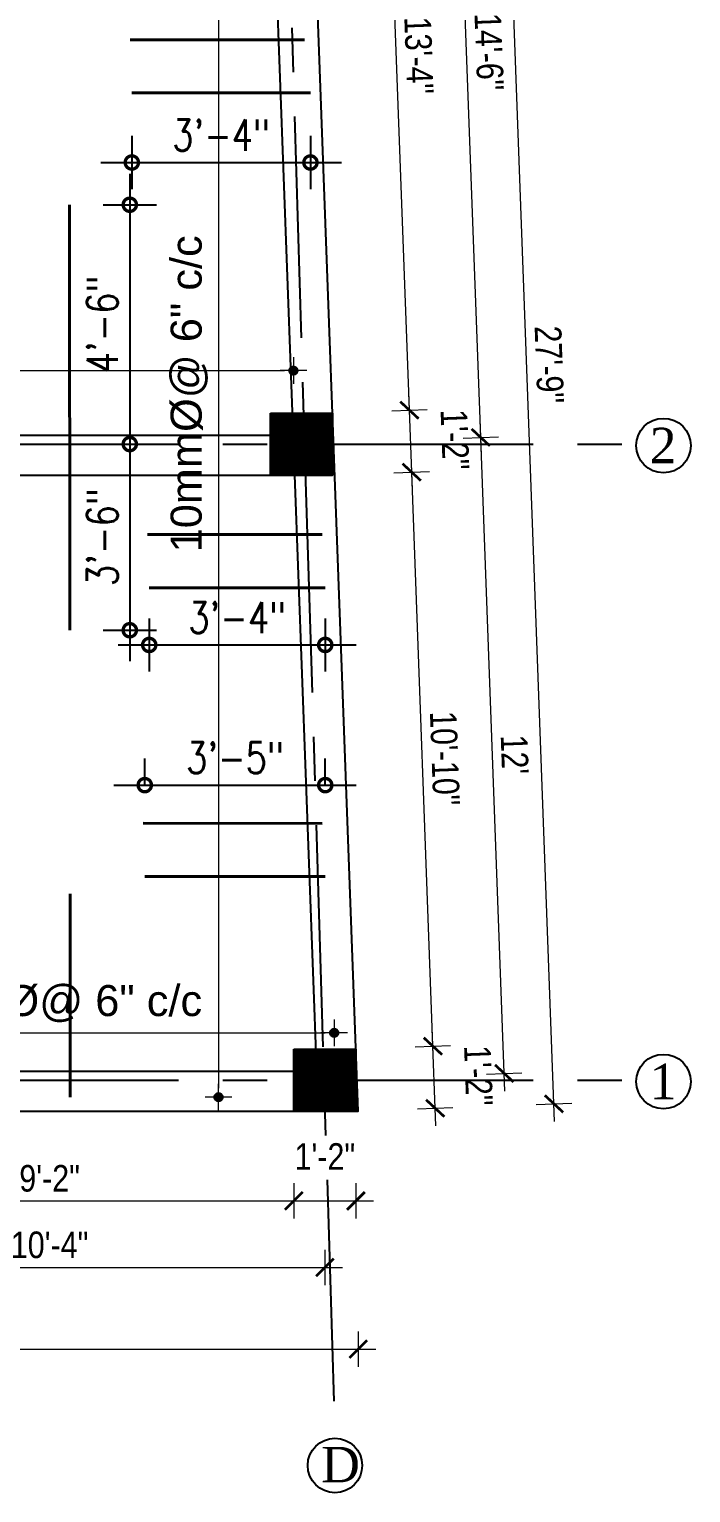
# Model space of a CAD drawing. Header units: inches. Extents: x -9998782 to 66725, y -6520505 to 8308.
# Drawn here: x -4999622.6 to -4999473.3, y -3258410.8 to -3258080.6 of the extents above; entities that cross this region are included whole.
import ezdxf

# ---------------------------------------------------------------- set-up
doc = ezdxf.new("R2010")
doc.units = ezdxf.units.IN
doc.header["$LTSCALE"] = 2
doc.header["$MEASUREMENT"] = 0
doc.header["$PDMODE"] = 34
doc.linetypes.add('ACAD_ISO02W100', pattern=[15, 12, -3])
doc.linetypes.add('CENTER', pattern=[2, 1.25, -0.25, 0.25, -0.25])
doc.layers.get('0').update_dxf_attribs({"linetype": 'CONTINUOUS'})
doc.layers.get('DEFPOINTS').update_dxf_attribs({"color": 141, "linetype": 'CONTINUOUS'})
for name, color, linetype, lineweight in [('1', 7, 'CONTINUOUS', 13), ('DIM 1-100', 4, 'CONTINUOUS', 13), ('DIM_LINE', 173, 'CONTINUOUS', 20), ('HATCH', 60, 'ACAD_ISO02W100', 13), ('ST-REINFOR', 201, 'CONTINUOUS', 40), ('TEXT', 181, 'CONTINUOUS', 25), ('Toilet', 7, 'CONTINUOUS', 25)]:
    doc.layers.add(name, color=color, linetype=linetype, lineweight=lineweight)
doc.layers.add('A-Hatch', color=7, linetype='CONTINUOUS')
doc.layers.add('column', color=4, linetype='CONTINUOUS')
doc.styles.add('ordinary', font='times.ttf')
doc.styles.add('ramon', font='arial.ttf')
doc.styles.add('ROMANS', font='Romans.shx', dxfattribs={"width": 0.8})
doc.styles.get("Standard").update_dxf_attribs({"font": 'ARIALN.TTF'})
doc.dimstyles.new('1 by 96', dxfattribs={"dimtxt": 6, "dimasz": 4, "dimexe": 4, "dimexo": 4, "dimgap": 2, "dimtad": 1, "dimdec": 0, "dimzin": 0, "dimdsep": 46, "dimlunit": 4, "dimtxsty": 'Standard', "dimblk": 'ARCHTICK', "dimcen": 0, "dimdle": 4, "dimadec": 0, "dimazin": 0, "dimtfac": 1, "dimtdec": 0, "dimtix": 1, "dimtofl": 0, "dimtmove": 1, "dimatfit": 3, "dimldrblk": 'ARCHTICK', "dimfxl": 4, "dimfxlon": 1, "dimtolj": 1, "dimtzin": 0, "dimlwd": -1, "dimlwe": -1, "dimarcsym": 0})
doc.dimstyles.new('8 SCALE', dxfattribs={"dimscale": 0, "dimtxt": 7, "dimasz": 6, "dimexe": 6, "dimexo": 2, "dimgap": 2, "dimtad": 1, "dimdec": 0, "dimzin": 0, "dimdsep": 46, "dimlunit": 4, "dimtxsty": 'ROMANS', "dimblk": 'DOTSMALL', "dimcen": 0, "dimdle": 7, "dimclrd": 8, "dimclre": 8, "dimclrt": 3, "dimadec": 0, "dimazin": 0, "dimtfac": 1, "dimtdec": 0, "dimtofl": 0, "dimtmove": 2, "dimatfit": 3, "dimfxl": 6, "dimfxlon": 1, "dimtolj": 1, "dimtzin": 0, "dimarcsym": 0})
doc.dimstyles.new('S8', dxfattribs={"dimtxt": 7, "dimasz": 2, "dimexe": 6, "dimexo": 18, "dimgap": 1.9375, "dimtad": 1, "dimdec": 1, "dimzin": 3, "dimdsep": 46, "dimlunit": 4, "dimtxsty": 'ramon', "dimblk": 'dot 2', "dimcen": 0.09375, "dimse1": 1, "dimse2": 1, "dimclrd": 1, "dimclre": 1, "dimclrt": 256, "dimadec": 0, "dimazin": 0, "dimtfac": 0.75, "dimtdec": 1, "dimtix": 1, "dimtmove": 1, "dimatfit": 3, "dimldrblk": 'DOT', "dimfxl": 1, "dimtolj": 1, "dimtzin": 0, "dimlwd": 9, "dimlwe": 9, "dimarcsym": 0})

# ---------------------------------------------------------------- blocks, each defined once
blk = doc.blocks.new('_ArchTick')
at = {"color": 0, "linetype": 'ByBlock', "const_width": 0.15}
blk.add_lwpolyline([(-0.5, -0.5), (0.5, 0.5)], dxfattribs=at)
blk = doc.blocks.new('*D637')
at = {"layer": 'DEFPOINTS', "color": 0, "ltscale": 0.5}
for p in [(-4999673.09, -3258324.73), (-4999562.87, -3258324.73), (-4999562.87, -3258344.99)]:
    blk.add_point(p, dxfattribs=at)
at = {"layer": 'DIM 1-100', "color": 0, "ltscale": 0.5}
for p, q in [((-4999673.09, -3258340.99), (-4999673.09, -3258348.99)), ((-4999562.87, -3258340.99), (-4999562.87, -3258348.99)), ((-4999677.09, -3258344.99), (-4999558.87, -3258344.99))]:
    blk.add_line(p, q, dxfattribs=at)
at = {"layer": 'DIM 1-100', "color": 0, "ltscale": 0.5, "xscale": 4, "yscale": 4, "zscale": 4, "rotation": 180}
blk.add_blockref('_ArchTick', (-4999673.09, -3258344.99), dxfattribs=at)
at = {"layer": 'DIM 1-100', "color": 0, "ltscale": 0.5, "xscale": 4, "yscale": 4, "zscale": 4}
blk.add_blockref('_ArchTick', (-4999562.87, -3258344.99), dxfattribs=at)
at = {"layer": 'DIM 1-100', "color": 0, "ltscale": 0.5, "insert": (-4999617.98, -3258339.93), "char_height": 6, "attachment_point": 5}
blk.add_mtext('\\A1;9\'-2"', dxfattribs=at)
blk = doc.blocks.new('*D638')
at = {"layer": 'DEFPOINTS', "color": 0, "ltscale": 0.5}
for p in [(-4999562.87, -3258324.73), (-4999548.87, -3258324.73), (-4999548.87, -3258344.99)]:
    blk.add_point(p, dxfattribs=at)
at = {"layer": 'DIM 1-100', "color": 0, "ltscale": 0.5}
for p, q in [((-4999562.87, -3258340.99), (-4999562.87, -3258348.99)), ((-4999548.87, -3258340.99), (-4999548.87, -3258348.99)), ((-4999566.87, -3258344.99), (-4999544.87, -3258344.99))]:
    blk.add_line(p, q, dxfattribs=at)
at = {"layer": 'DIM 1-100', "color": 0, "ltscale": 0.5, "xscale": 4, "yscale": 4, "zscale": 4, "rotation": 180}
blk.add_blockref('_ArchTick', (-4999562.87, -3258344.99), dxfattribs=at)
at = {"layer": 'DIM 1-100', "color": 0, "ltscale": 0.5, "xscale": 4, "yscale": 4, "zscale": 4}
blk.add_blockref('_ArchTick', (-4999548.87, -3258344.99), dxfattribs=at)
at = {"layer": 'DIM 1-100', "color": 0, "ltscale": 0.5, "insert": (-4999555.87, -3258334.97), "char_height": 6, "attachment_point": 5}
blk.add_mtext('\\A1;1\'-2"', dxfattribs=at)
blk = doc.blocks.new('*D648')
at = {"layer": 'DEFPOINTS', "color": 0, "ltscale": 0.5}
for p in [(-4999680.09, -3258317.73), (-4999555.87, -3258317.75), (-4999555.87, -3258360.01)]:
    blk.add_point(p, dxfattribs=at)
at = {"layer": 'DIM 1-100', "color": 0, "ltscale": 0.5}
for p, q in [((-4999680.09, -3258356.01), (-4999680.09, -3258364.01)), ((-4999555.87, -3258356.01), (-4999555.87, -3258364.01)), ((-4999684.09, -3258360.01), (-4999551.87, -3258360.01))]:
    blk.add_line(p, q, dxfattribs=at)
at = {"layer": 'DIM 1-100', "color": 0, "ltscale": 0.5, "xscale": 4, "yscale": 4, "zscale": 4, "rotation": 180}
blk.add_blockref('_ArchTick', (-4999680.09, -3258360.01), dxfattribs=at)
at = {"layer": 'DIM 1-100', "color": 0, "ltscale": 0.5, "xscale": 4, "yscale": 4, "zscale": 4}
blk.add_blockref('_ArchTick', (-4999555.87, -3258360.01), dxfattribs=at)
at = {"layer": 'DIM 1-100', "color": 0, "ltscale": 0.5, "insert": (-4999617.98, -3258354.94), "char_height": 6, "attachment_point": 5}
blk.add_mtext('\\A1;10\'-4"', dxfattribs=at)
blk = doc.blocks.new('*D649')
at = {"layer": 'DEFPOINTS', "color": 0, "ltscale": 0.5}
for p in [(-4999852.33, -3258324.73), (-4999548.35, -3258324.73), (-4999548.35, -3258378.43)]:
    blk.add_point(p, dxfattribs=at)
at = {"layer": 'DIM 1-100', "color": 0, "ltscale": 0.5}
for p, q in [((-4999852.33, -3258374.43), (-4999852.33, -3258382.43)), ((-4999548.35, -3258374.43), (-4999548.35, -3258382.43)), ((-4999856.33, -3258378.43), (-4999544.35, -3258378.43))]:
    blk.add_line(p, q, dxfattribs=at)
at = {"layer": 'DIM 1-100', "color": 0, "ltscale": 0.5, "xscale": 4, "yscale": 4, "zscale": 4, "rotation": 180}
blk.add_blockref('_ArchTick', (-4999852.33, -3258378.43), dxfattribs=at)
at = {"layer": 'DIM 1-100', "color": 0, "ltscale": 0.5, "xscale": 4, "yscale": 4, "zscale": 4}
blk.add_blockref('_ArchTick', (-4999548.35, -3258378.43), dxfattribs=at)
at = {"layer": 'DIM 1-100', "color": 0, "ltscale": 0.5, "insert": (-4999700.34, -3258373.36), "char_height": 6, "attachment_point": 5}
blk.add_mtext('\\A1;25\'-4"', dxfattribs=at)
blk = doc.blocks.new('*D650')
at = {"layer": 'DEFPOINTS', "color": 0, "ltscale": 0.5}
for p in [(-4999548.87, -3258310.73), (-4999531.5, -3258310.08), (-4999548.35, -3258324.73)]:
    blk.add_point(p, dxfattribs=at)
at = {"layer": 'DIM 1-100', "color": 0, "ltscale": 0.5}
for p, q in [((-4999530.83, -3258328.08), (-4999531.64, -3258306.09)), ((-4999535.49, -3258310.23), (-4999527.5, -3258309.94)), ((-4999534.98, -3258324.23), (-4999526.98, -3258323.94))]:
    blk.add_line(p, q, dxfattribs=at)
at = {"layer": 'DIM 1-100', "color": 0, "ltscale": 0.5, "xscale": 4, "yscale": 4, "zscale": 4}
for p, rotation in [((-4999531.5, -3258310.08), 92.11435361987118), ((-4999530.98, -3258324.08), 272.1143536198712)]:
    blk.add_blockref('_ArchTick', p, dxfattribs=dict(at, rotation=rotation))
at = {"layer": 'DIM 1-100', "color": 0, "ltscale": 0.5, "insert": (-4999521.22, -3258316.71), "char_height": 6, "attachment_point": 5, "rotation": 272.1144}
blk.add_mtext('\\A1;1\'-2"', dxfattribs=at)
blk = doc.blocks.new('*D651')
at = {"layer": 'DEFPOINTS', "color": 0, "ltscale": 0.5}
for p in [(-4999536.28, -3258180.57), (-4999554.16, -3258181.23), (-4999548.87, -3258310.73)]:
    blk.add_point(p, dxfattribs=at)
at = {"layer": 'DIM 1-100', "color": 0, "ltscale": 0.5}
for p, q in [((-4999531.35, -3258314.08), (-4999536.43, -3258176.57)), ((-4999540.28, -3258180.71), (-4999532.28, -3258180.42)), ((-4999535.49, -3258310.23), (-4999527.5, -3258309.94))]:
    blk.add_line(p, q, dxfattribs=at)
at = {"layer": 'DIM 1-100', "color": 0, "ltscale": 0.5, "xscale": 4, "yscale": 4, "zscale": 4}
for p, rotation in [((-4999536.28, -3258180.57), 92.11435361990641), ((-4999531.5, -3258310.08), 272.1143536199064)]:
    blk.add_blockref('_ArchTick', p, dxfattribs=dict(at, rotation=rotation))
at = {"layer": 'DIM 1-100', "color": 0, "ltscale": 0.5, "insert": (-4999528.83, -3258245.14), "char_height": 6, "attachment_point": 5, "rotation": 272.1144}
blk.add_mtext('\\A1;10\'-10"', dxfattribs=at)
blk = doc.blocks.new('*D652')
at = {"layer": 'DEFPOINTS', "color": 0, "ltscale": 0.5}
for p in [(-4999554.16, -3258167.23), (-4999536.79, -3258166.58), (-4999554.16, -3258181.23)]:
    blk.add_point(p, dxfattribs=at)
at = {"layer": 'DIM 1-100', "color": 0, "ltscale": 0.5}
for p, q in [((-4999536.13, -3258184.56), (-4999536.94, -3258162.59)), ((-4999540.79, -3258166.73), (-4999532.8, -3258166.44)), ((-4999540.28, -3258180.71), (-4999532.28, -3258180.42))]:
    blk.add_line(p, q, dxfattribs=at)
at = {"layer": 'DIM 1-100', "color": 0, "ltscale": 0.5, "xscale": 4, "yscale": 4, "zscale": 4}
for p, rotation in [((-4999536.79, -3258166.58), 92.11435361990641), ((-4999536.28, -3258180.57), 272.1143536199064)]:
    blk.add_blockref('_ArchTick', p, dxfattribs=dict(at, rotation=rotation))
at = {"layer": 'DIM 1-100', "color": 0, "ltscale": 0.5, "insert": (-4999526.52, -3258173.21), "char_height": 6, "attachment_point": 5, "rotation": 272.1144}
blk.add_mtext('\\A1;1\'-2"', dxfattribs=at)
blk = doc.blocks.new('*D653')
at = {"layer": 'DEFPOINTS', "color": 0, "ltscale": 0.5}
for p in [(-4999560.65, -3258007.54), (-4999542.69, -3258006.88), (-4999554.16, -3258167.23)]:
    blk.add_point(p, dxfattribs=at)
at = {"layer": 'DIM 1-100', "color": 0, "ltscale": 0.5}
for p, q in [((-4999536.65, -3258170.58), (-4999542.84, -3258002.88)), ((-4999546.69, -3258007.03), (-4999538.69, -3258006.73)), ((-4999540.79, -3258166.73), (-4999532.8, -3258166.44))]:
    blk.add_line(p, q, dxfattribs=at)
at = {"layer": 'DIM 1-100', "color": 0, "ltscale": 0.5, "xscale": 4, "yscale": 4, "zscale": 4}
for p, rotation in [((-4999542.69, -3258006.88), 92.11435361990641), ((-4999536.79, -3258166.58), 272.1143536199064)]:
    blk.add_blockref('_ArchTick', p, dxfattribs=dict(at, rotation=rotation))
at = {"layer": 'DIM 1-100', "color": 0, "ltscale": 0.5, "insert": (-4999534.68, -3258086.55), "char_height": 6, "attachment_point": 5, "rotation": 272.1144}
blk.add_mtext('\\A1;13\'-4"', dxfattribs=at)
blk = doc.blocks.new('*D655')
at = {"layer": 'DEFPOINTS', "color": 0, "ltscale": 0.5}
for p in [(-4999520.7, -3258172.73), (-4999561.16, -3258174.23), (-4999555.87, -3258317.73)]:
    blk.add_point(p, dxfattribs=at)
at = {"layer": 'DIM 1-100', "color": 0, "ltscale": 0.5}
for p, q in [((-4999515.25, -3258320.23), (-4999520.84, -3258168.73)), ((-4999524.69, -3258172.88), (-4999516.7, -3258172.58)), ((-4999519.39, -3258316.38), (-4999511.4, -3258316.08))]:
    blk.add_line(p, q, dxfattribs=at)
at = {"layer": 'DIM 1-100', "color": 0, "ltscale": 0.5, "xscale": 4, "yscale": 4, "zscale": 4}
for p, rotation in [((-4999520.7, -3258172.73), 92.11435361966569), ((-4999515.4, -3258316.23), 272.1143536196657)]:
    blk.add_blockref('_ArchTick', p, dxfattribs=dict(at, rotation=rotation))
at = {"layer": 'DIM 1-100', "color": 0, "ltscale": 0.5, "insert": (-4999513.04, -3258244.3), "char_height": 6, "attachment_point": 5, "rotation": 272.1144}
blk.add_mtext("\\A1;12'", dxfattribs=at)
blk = doc.blocks.new('*D656')
at = {"layer": 'DEFPOINTS', "color": 0, "ltscale": 0.5}
for p in [(-4999527.11, -3257999.05), (-4999567.65, -3258000.54), (-4999561.16, -3258174.23)]:
    blk.add_point(p, dxfattribs=at)
at = {"layer": 'DIM 1-100', "color": 0, "ltscale": 0.5}
for p, q in [((-4999520.55, -3258176.73), (-4999527.26, -3257995.05)), ((-4999531.1, -3257999.19), (-4999523.11, -3257998.9)), ((-4999524.69, -3258172.88), (-4999516.7, -3258172.58))]:
    blk.add_line(p, q, dxfattribs=at)
at = {"layer": 'DIM 1-100', "color": 0, "ltscale": 0.5, "xscale": 4, "yscale": 4, "zscale": 4}
for p, rotation in [((-4999527.11, -3257999.05), 92.11435361969787), ((-4999520.7, -3258172.73), 272.1143536196979)]:
    blk.add_blockref('_ArchTick', p, dxfattribs=dict(at, rotation=rotation))
at = {"layer": 'DIM 1-100', "color": 0, "ltscale": 0.5, "insert": (-4999518.84, -3258085.7), "char_height": 6, "attachment_point": 5, "rotation": 272.1144}
blk.add_mtext('\\A1;14\'-6"', dxfattribs=at)
blk = doc.blocks.new('*D657')
at = {"layer": 'DEFPOINTS', "color": 0, "ltscale": 0.5}
for p in [(-4999560.65, -3257991.48), (-4999516.48, -3257989.84), (-4999548.35, -3258324.73)]:
    blk.add_point(p, dxfattribs=at)
at = {"layer": 'DIM 1-100', "color": 0, "ltscale": 0.5}
for p, q in [((-4999504.03, -3258327.09), (-4999516.62, -3257985.85)), ((-4999520.47, -3257989.99), (-4999512.48, -3257989.7)), ((-4999508.17, -3258323.24), (-4999500.18, -3258322.95))]:
    blk.add_line(p, q, dxfattribs=at)
at = {"layer": 'DIM 1-100', "color": 0, "ltscale": 0.5, "xscale": 4, "yscale": 4, "zscale": 4}
for p, rotation in [((-4999516.48, -3257989.84), 92.11435361988767), ((-4999504.17, -3258323.1), 272.1143536198877)]:
    blk.add_blockref('_ArchTick', p, dxfattribs=dict(at, rotation=rotation))
at = {"layer": 'DIM 1-100', "color": 0, "ltscale": 0.5, "insert": (-4999505.27, -3258156.28), "char_height": 6, "attachment_point": 5, "rotation": 272.1144}
blk.add_mtext('\\A1;27\'-9"', dxfattribs=at)
blk = doc.blocks.new('_DOTSMALL')
at = {"color": 0, "linetype": 'ByBlock', "const_width": 0.5}
blk.add_lwpolyline([(-0.0625, 0, 1), (0.0625, 0, 1)], format="xyb", close=True, dxfattribs=at)
blk = doc.blocks.new('*D672')
at = {"color": 8, "lineweight": -2, "ltscale": 0.5}
for p, q in [((-4999599.43, -3258104.7), (-4999599.43, -3258116.7)), ((-4999559.13, -3258104.7), (-4999559.13, -3258116.7)), ((-4999606.43, -3258110.7), (-4999552.13, -3258110.7))]:
    blk.add_line(p, q, dxfattribs=at)
at = {"layer": 'DEFPOINTS', "color": 0, "ltscale": 0.5}
for p in [(-4999599.43, -3258094.99), (-4999559.13, -3258095), (-4999559.13, -3258110.7)]:
    blk.add_point(p, dxfattribs=at)
at = {"color": 8, "lineweight": -2, "ltscale": 0.5, "xscale": 6, "yscale": 6, "zscale": 6, "rotation": 180}
blk.add_blockref('_DOTSMALL', (-4999599.43, -3258110.7), dxfattribs=at)
at = {"color": 8, "lineweight": -2, "ltscale": 0.5, "xscale": 6, "yscale": 6, "zscale": 6}
blk.add_blockref('_DOTSMALL', (-4999559.13, -3258110.7), dxfattribs=at)
at = {"color": 3, "ltscale": 0.5, "insert": (-4999579.28, -3258104.53), "char_height": 7, "attachment_point": 5, "style": 'ROMANS'}
blk.add_mtext('\\A1;3\'-4"', dxfattribs=at)
blk = doc.blocks.new('*D674')
at = {"color": 8, "lineweight": -2, "ltscale": 0.5}
for p, q in [((-4999595.5, -3258213.55), (-4999595.5, -3258225.55)), ((-4999555.79, -3258213.55), (-4999555.79, -3258225.55)), ((-4999602.5, -3258219.55), (-4999548.79, -3258219.55))]:
    blk.add_line(p, q, dxfattribs=at)
at = {"layer": 'DEFPOINTS', "color": 0, "ltscale": 0.5}
for p in [(-4999595.5, -3258206.63), (-4999555.79, -3258206.64), (-4999555.79, -3258219.55)]:
    blk.add_point(p, dxfattribs=at)
at = {"color": 8, "lineweight": -2, "ltscale": 0.5, "xscale": 6, "yscale": 6, "zscale": 6, "rotation": 180}
blk.add_blockref('_DOTSMALL', (-4999595.5, -3258219.55), dxfattribs=at)
at = {"color": 8, "lineweight": -2, "ltscale": 0.5, "xscale": 6, "yscale": 6, "zscale": 6}
blk.add_blockref('_DOTSMALL', (-4999555.79, -3258219.55), dxfattribs=at)
at = {"color": 3, "ltscale": 0.5, "insert": (-4999575.65, -3258213.38), "char_height": 7, "attachment_point": 5, "style": 'ROMANS'}
blk.add_mtext('\\A1;3\'-4"', dxfattribs=at)
blk = doc.blocks.new('*D677')
at = {"color": 8, "lineweight": -2, "ltscale": 0.5}
for p, q in [((-4999596.51, -3258251.18), (-4999596.51, -3258245.18)), ((-4999555.79, -3258251.18), (-4999555.79, -3258245.18)), ((-4999603.51, -3258251.18), (-4999548.79, -3258251.18))]:
    blk.add_line(p, q, dxfattribs=at)
at = {"layer": 'DEFPOINTS', "color": 0, "ltscale": 0.5}
for p in [(-4999596.51, -3258251.37), (-4999555.79, -3258251.18), (-4999555.79, -3258251.38)]:
    blk.add_point(p, dxfattribs=at)
at = {"color": 8, "lineweight": -2, "ltscale": 0.5, "xscale": 6, "yscale": 6, "zscale": 6, "rotation": 180}
blk.add_blockref('_DOTSMALL', (-4999596.51, -3258251.18), dxfattribs=at)
at = {"color": 8, "lineweight": -2, "ltscale": 0.5, "xscale": 6, "yscale": 6, "zscale": 6}
blk.add_blockref('_DOTSMALL', (-4999555.79, -3258251.18), dxfattribs=at)
at = {"color": 3, "ltscale": 0.5, "insert": (-4999576.15, -3258245.01), "char_height": 7, "attachment_point": 5, "style": 'ROMANS'}
blk.add_mtext('\\A1;3\'-5"', dxfattribs=at)
blk = doc.blocks.new('*D682')
at = {"color": 8, "lineweight": -2, "ltscale": 0.5}
for p, q in [((-4999599.89, -3258113.23), (-4999599.89, -3258181.23)), ((-4999605.89, -3258120.23), (-4999593.89, -3258120.23)), ((-4999605.89, -3258174.23), (-4999593.89, -3258174.23))]:
    blk.add_line(p, q, dxfattribs=at)
at = {"layer": 'DEFPOINTS', "color": 0, "ltscale": 0.5}
for p in [(-4999613.5, -3258120.23), (-4999613.5, -3258174.23), (-4999599.89, -3258174.23)]:
    blk.add_point(p, dxfattribs=at)
at = {"color": 8, "lineweight": -2, "ltscale": 0.5, "xscale": 6, "yscale": 6, "zscale": 6}
for p, rotation in [((-4999599.89, -3258120.23), 90), ((-4999599.89, -3258174.23), 270)]:
    blk.add_blockref('_DOTSMALL', p, dxfattribs=dict(at, rotation=rotation))
at = {"color": 3, "ltscale": 0.5, "insert": (-4999606.06, -3258147.23), "char_height": 7, "attachment_point": 5, "rotation": 90, "style": 'ROMANS'}
blk.add_mtext('\\A1;4\'-6"', dxfattribs=at)
blk = doc.blocks.new('*D683')
at = {"color": 8, "lineweight": -2, "ltscale": 0.5}
for p, q in [((-4999599.89, -3258167.23), (-4999599.89, -3258223.23)), ((-4999605.89, -3258174.23), (-4999593.89, -3258174.23)), ((-4999605.89, -3258216.23), (-4999593.89, -3258216.23))]:
    blk.add_line(p, q, dxfattribs=at)
at = {"layer": 'DEFPOINTS', "color": 0, "ltscale": 0.5}
for p in [(-4999613.5, -3258174.23), (-4999613.41, -3258216.23), (-4999599.89, -3258216.23)]:
    blk.add_point(p, dxfattribs=at)
at = {"color": 8, "lineweight": -2, "ltscale": 0.5, "xscale": 6, "yscale": 6, "zscale": 6}
for p, rotation in [((-4999599.89, -3258174.23), 90), ((-4999599.89, -3258216.23), 270)]:
    blk.add_blockref('_DOTSMALL', p, dxfattribs=dict(at, rotation=rotation))
at = {"color": 3, "ltscale": 0.5, "insert": (-4999606.06, -3258195.23), "char_height": 7, "attachment_point": 5, "rotation": 90, "style": 'ROMANS'}
blk.add_mtext('\\A1;3\'-6"', dxfattribs=at)
blk = doc.blocks.new('dot1')
at = {"layer": 'HATCH'}
h = blk.add_hatch(color=256, dxfattribs=at)
edge = h.paths.add_edge_path()
edge.add_arc((0, 0), 1, 0, 360)
for p, q in [((3, 0), (-3, 0)), ((0, 3), (0, -3))]:
    blk.add_line(p, q, dxfattribs=at)
blk.add_circle((0, 0), 1, dxfattribs=at)
blk = doc.blocks.new('dot 2')
at = {"layer": 'HATCH', "xscale": 0.5, "yscale": 0.5, "zscale": 0.5}
blk.add_blockref('dot1', (0, 0), dxfattribs=at)
blk = doc.blocks.new('*D684')
at = {"layer": 'DEFPOINTS', "color": 0}
for p in [(-4999562.11, -3258004.19), (-4999579.87, -3258321.59), (-4999573.81, -3258321.59)]:
    blk.add_point(p, dxfattribs=at)
at = {"layer": 'DIM_LINE', "color": 1, "lineweight": 9}
blk.add_line((-4999579.87, -3258006.19), (-4999579.87, -3258319.59), dxfattribs=at)
at = {"layer": 'DIM_LINE', "color": 1, "lineweight": 9, "xscale": 2, "yscale": 2, "zscale": 2}
for p, rotation in [((-4999579.87, -3258004.19), 90), ((-4999579.87, -3258321.59), 270)]:
    blk.add_blockref('dot 2', p, dxfattribs=dict(at, rotation=rotation))
at = {"layer": 'DIM_LINE', "insert": (-4999586.47, -3258162.89), "char_height": 7, "attachment_point": 5, "rotation": 90, "style": 'ramon'}
blk.add_mtext('\\A1;10mm%%C@ 6" c/c', dxfattribs=at)
blk = doc.blocks.new('_Dot')
at = {"layer": 'TEXT', "color": 0, "lineweight": -2}
blk.add_line((-0.5, 0), (-1, 0), dxfattribs=at)
at = {"layer": 'TEXT', "color": 0, "const_width": 0.5}
blk.add_lwpolyline([(-0.25, 0, 1), (0.25, 0, 1)], format="xyb", close=True, dxfattribs=at)
blk = doc.blocks.new('*D689')
at = {"layer": 'DEFPOINTS', "color": 0}
for p in [(-4999881.12, -3258157.65), (-4999562.97, -3258157.65), (-4999562.97, -3258157.71)]:
    blk.add_point(p, dxfattribs=at)
at = {"layer": 'DIM_LINE', "color": 1, "lineweight": 9}
blk.add_line((-4999879.12, -3258157.65), (-4999564.97, -3258157.65), dxfattribs=at)
at = {"layer": 'DIM_LINE', "color": 1, "lineweight": 9, "xscale": 2, "yscale": 2, "zscale": 2, "rotation": 180}
blk.add_blockref('dot 2', (-4999881.12, -3258157.65), dxfattribs=at)
at = {"layer": 'DIM_LINE', "color": 1, "lineweight": 9, "xscale": 2, "yscale": 2, "zscale": 2}
blk.add_blockref('dot 2', (-4999562.97, -3258157.65), dxfattribs=at)
at = {"layer": 'DIM_LINE', "insert": (-4999722.04, -3258151.05), "char_height": 7, "attachment_point": 5, "style": 'ramon'}
blk.add_mtext('\\A1;10mm%%C@ 6" c/c', dxfattribs=at)
blk = doc.blocks.new('*D690')
at = {"layer": 'DEFPOINTS', "color": 0}
for p in [(-4999679.57, -3258307.36), (-4999553.77, -3258307.08), (-4999553.77, -3258307.41)]:
    blk.add_point(p, dxfattribs=at)
at = {"layer": 'DIM_LINE', "color": 1, "lineweight": 9}
blk.add_line((-4999677.57, -3258307.08), (-4999555.77, -3258307.08), dxfattribs=at)
at = {"layer": 'DIM_LINE', "color": 1, "lineweight": 9, "xscale": 2, "yscale": 2, "zscale": 2, "rotation": 180}
blk.add_blockref('dot 2', (-4999679.57, -3258307.08), dxfattribs=at)
at = {"layer": 'DIM_LINE', "color": 1, "lineweight": 9, "xscale": 2, "yscale": 2, "zscale": 2}
blk.add_blockref('dot 2', (-4999553.77, -3258307.08), dxfattribs=at)
at = {"layer": 'DIM_LINE', "insert": (-4999619.33, -3258300.49), "char_height": 7, "attachment_point": 5, "style": 'ramon'}
blk.add_mtext('\\A1;10mm%%C@ 6" c/c', dxfattribs=at)

msp = doc.modelspace()

# ---------------------------------------------------------------- hatches: boundary and pattern name
at = {"layer": 'A-Hatch', "ltscale": 0.5}
h = msp.add_hatch(dxfattribs=at)
h.set_pattern_fill('ANSI31', color=256)
h.set_pattern_definition([(45, (91864.54955, 238.24473), (-0.0883883476483, 0.0883883476483), [])])
h.paths.add_polyline_path([(-4999554.16, -3258167.23), (-4999568.16, -3258167.23), (-4999568.16, -3258181.23), (-4999554.16, -3258181.23)])
h = msp.add_hatch(dxfattribs=at)
h.set_pattern_fill('ANSI31', color=256)
h.set_pattern_definition([(45, (91869.84816, 94.72568), (-0.0883883476483, 0.0883883476483), [])])
h.paths.add_polyline_path([(-4999548.87, -3258310.75), (-4999562.87, -3258310.75), (-4999562.87, -3258324.75), (-4999548.87, -3258324.75)])

# ---------------------------------------------------------------- linework, layer by layer
at = {"ltscale": 0.5}
msp.add_lwpolyline([(-4999687.09, -3258315.73), (-4999557.69, -3258315.73), (-4999569.28, -3258001.85), (-4999685.78, -3258019.06)], dxfattribs=at)
for points in [[(-4999568.16, -3258167.23), (-4999554.16, -3258167.23), (-4999554.16, -3258181.23), (-4999568.16, -3258181.23)], [(-4999562.87, -3258310.73), (-4999548.87, -3258310.73), (-4999548.87, -3258324.73), (-4999562.87, -3258324.73)]]:
    msp.add_lwpolyline(points, close=True, dxfattribs=at)
at = {"layer": 'column', "color": 1}
for p, q in [((-4999858.54, -3258172.23), (-4999554.16, -3258172.23)), ((-4999858.54, -3258181.23), (-4999554.16, -3258181.23))]:
    msp.add_line(p, q, dxfattribs=at)
for points in [[(-4999687.09, -3258324.73), (-4999548.35, -3258324.73), (-4999560.65, -3257991.48), (-4999687.09, -3258010.16)], [(-4999687.09, -3258315.73), (-4999557.69, -3258315.73), (-4999569.28, -3258001.85), (-4999685.78, -3258019.06)]]:
    msp.add_lwpolyline(points, dxfattribs=at)
at = {"layer": 'ST-REINFOR'}
for p, q in [((-4999599.79, -3258082.99), (-4999560.49, -3258083)), ((-4999599.43, -3258094.99), (-4999559.13, -3258095)), ((-4999613.5, -3258120.21), (-4999613.41, -3258216.23)), ((-4999595.87, -3258194.63), (-4999556.48, -3258194.64)), ((-4999595.5, -3258206.63), (-4999555.79, -3258206.64)), ((-4999596.88, -3258259.79), (-4999556.48, -3258259.8)), ((-4999596.51, -3258271.79), (-4999555.79, -3258271.8)), ((-4999613.36, -3258275.71), (-4999613.31, -3258321.58))]:
    msp.add_line(p, q, dxfattribs=at)
at = {"layer": 'Toilet', "linetype": 'CENTER', "ltscale": 20}
for p, q in [((-4999567.65, -3257940.39), (-4999553.6, -3258398.53)), ((-4999958.88, -3258174.23), (-4999485.62, -3258174.23)), ((-4999958.88, -3258317.73), (-4999485.62, -3258317.73))]:
    msp.add_line(p, q, dxfattribs=at)
at = {"layer": 'Toilet'}
for centre in [(-4999479.47, -3258174.57), (-4999479.47, -3258318.07), (-4999553.6, -3258404.68)]:
    msp.add_circle(centre, 6.15, dxfattribs=at)

# ---------------------------------------------------------------- texts
at = {"layer": '1', "char_height": 8, "width": 20.1234, "attachment_point": 1, "style": 'ordinary'}
for s, insert in [('2', (-4999482.59, -3258170.54)), ('1', (-4999482.59, -3258314.04)), ('D', (-4999556.69, -3258400.48))]:
    msp.add_mtext(s, dxfattribs=dict(at, insert=insert))

# ---------------------------------------------------------------- dimensions: what is measured, and where the dimension line sits
at = {"ltscale": 0.5}
for base, p1, p2, picture, middle in [((-4999559.13, -3258110.7), (-4999599.43, -3258094.99), (-4999559.13, -3258095), '*D672', (-4999579.28, -3258104.53)), ((-4999555.79, -3258219.55), (-4999595.5, -3258206.63), (-4999555.79, -3258206.64), '*D674', (-4999575.65, -3258213.38)), ((-4999555.79, -3258251.18), (-4999596.51, -3258251.37), (-4999555.79, -3258251.38), '*D677', (-4999576.15, -3258245.01))]:
    dim = msp.add_linear_dim(base=base, p1=p1, p2=p2, dimstyle='8 SCALE', override={"dimscale": 1}, dxfattribs=at)
    dim.commit()
    dim.dimension.update_dxf_attribs({"geometry": picture, "text_midpoint": middle})
for base, p1, p2, picture, middle in [((-4999599.89, -3258174.23), (-4999613.5, -3258120.23), (-4999613.5, -3258174.23), '*D682', (-4999606.06, -3258147.23)), ((-4999599.89, -3258216.23), (-4999613.5, -3258174.23), (-4999613.41, -3258216.23), '*D683', (-4999606.06, -3258195.23))]:
    dim = msp.add_linear_dim(base=base, p1=p1, p2=p2, angle=90, dimstyle='8 SCALE', override={"dimscale": 1}, dxfattribs=at)
    dim.commit()
    dim.dimension.update_dxf_attribs({"geometry": picture, "text_midpoint": middle})
at = {"layer": 'DIM 1-100', "ltscale": 0.5}
for p1, p2, distance, picture, middle in [((-4999548.35, -3258324.73), (-4999560.65, -3257991.48), -44.21, '*D657', (-4999505.27, -3258156.28)), ((-4999555.87, -3258317.73), (-4999561.16, -3258174.23), -40.5, '*D655', (-4999513.04, -3258244.3))]:
    dim = msp.add_aligned_dim(p1=p1, p2=p2, distance=distance, dimstyle='1 by 96', dxfattribs=at)
    dim.commit()
    dim.dimension.update_dxf_attribs({"geometry": picture, "text_midpoint": middle})
for base, p1, p2, picture, middle in [((-4999527.11, -3257999.05), (-4999561.16, -3258174.23), (-4999567.65, -3258000.54), '*D656', (-4999518.84, -3258085.7)), ((-4999542.69, -3258006.88), (-4999554.16, -3258167.23), (-4999560.65, -3258007.54), '*D653', (-4999534.68, -3258086.55)), ((-4999536.28, -3258180.57), (-4999548.87, -3258310.73), (-4999554.16, -3258181.23), '*D651', (-4999528.83, -3258245.14))]:
    dim = msp.add_linear_dim(base=base, p1=p1, p2=p2, angle=272.1144, dimstyle='1 by 96', dxfattribs=at)
    dim.commit()
    dim.dimension.update_dxf_attribs({"geometry": picture, "text_midpoint": middle})
for base, p1, p2, angle, picture, middle, dimtype in [((-4999536.79, -3258166.58), (-4999554.16, -3258181.23), (-4999554.16, -3258167.23), 272.1144, '*D652', (-4999531.53, -3258173.39), 160), ((-4999531.5, -3258310.08), (-4999548.35, -3258324.73), (-4999548.87, -3258310.73), 92.1144, '*D650', (-4999526.23, -3258316.9), 161)]:
    dim = msp.add_linear_dim(base=base, p1=p1, p2=p2, angle=angle, dimstyle='1 by 96', dxfattribs=at)
    dim.commit()
    dim.dimension.update_dxf_attribs({"geometry": picture, "text_midpoint": middle, "dimtype": dimtype})
for base, p1, p2, picture, middle in [((-4999555.87, -3258360.01), (-4999680.09, -3258317.73), (-4999555.87, -3258317.75), '*D648', (-4999617.98, -3258354.94)), ((-4999548.35, -3258378.43), (-4999852.33, -3258324.73), (-4999548.35, -3258324.73), '*D649', (-4999700.34, -3258373.36)), ((-4999562.87, -3258344.99), (-4999673.09, -3258324.73), (-4999562.87, -3258324.73), '*D637', (-4999617.98, -3258339.93))]:
    dim = msp.add_linear_dim(base=base, p1=p1, p2=p2, dimstyle='1 by 96', dxfattribs=at)
    dim.commit()
    dim.dimension.update_dxf_attribs({"geometry": picture, "text_midpoint": middle})
dim = msp.add_linear_dim(base=(-4999548.87, -3258344.99), p1=(-4999562.87, -3258324.73), p2=(-4999548.87, -3258324.73), dimstyle='1 by 96', dxfattribs=at)
dim.commit()
dim.dimension.update_dxf_attribs({"geometry": '*D638', "text_midpoint": (-4999555.87, -3258339.98), "dimtype": 160})
at = {"layer": 'DIM_LINE'}
dim = msp.add_linear_dim(base=(-4999579.87, -3258321.59), p1=(-4999562.11, -3258004.19), p2=(-4999573.81, -3258321.59), angle=90, text='10mm%%C@ 6" c/c', dimstyle='S8', dxfattribs=at)
dim.commit()
dim.dimension.update_dxf_attribs({"geometry": '*D684', "text_midpoint": (-4999586.47, -3258162.89)})
for base, p1, p2, picture, middle in [((-4999562.97, -3258157.65), (-4999881.12, -3258157.65), (-4999562.97, -3258157.71), '*D689', (-4999722.04, -3258157.65)), ((-4999553.77, -3258307.08), (-4999679.57, -3258307.36), (-4999553.77, -3258307.41), '*D690', (-4999619.33, -3258307.08))]:
    dim = msp.add_linear_dim(base=base, p1=p1, p2=p2, text='10mm%%C@ 6" c/c', dimstyle='S8', dxfattribs=at)
    dim.commit()
    dim.dimension.update_dxf_attribs({"geometry": picture, "text_midpoint": middle, "dimtype": 160})

doc.saveas('drawing.dxf')
